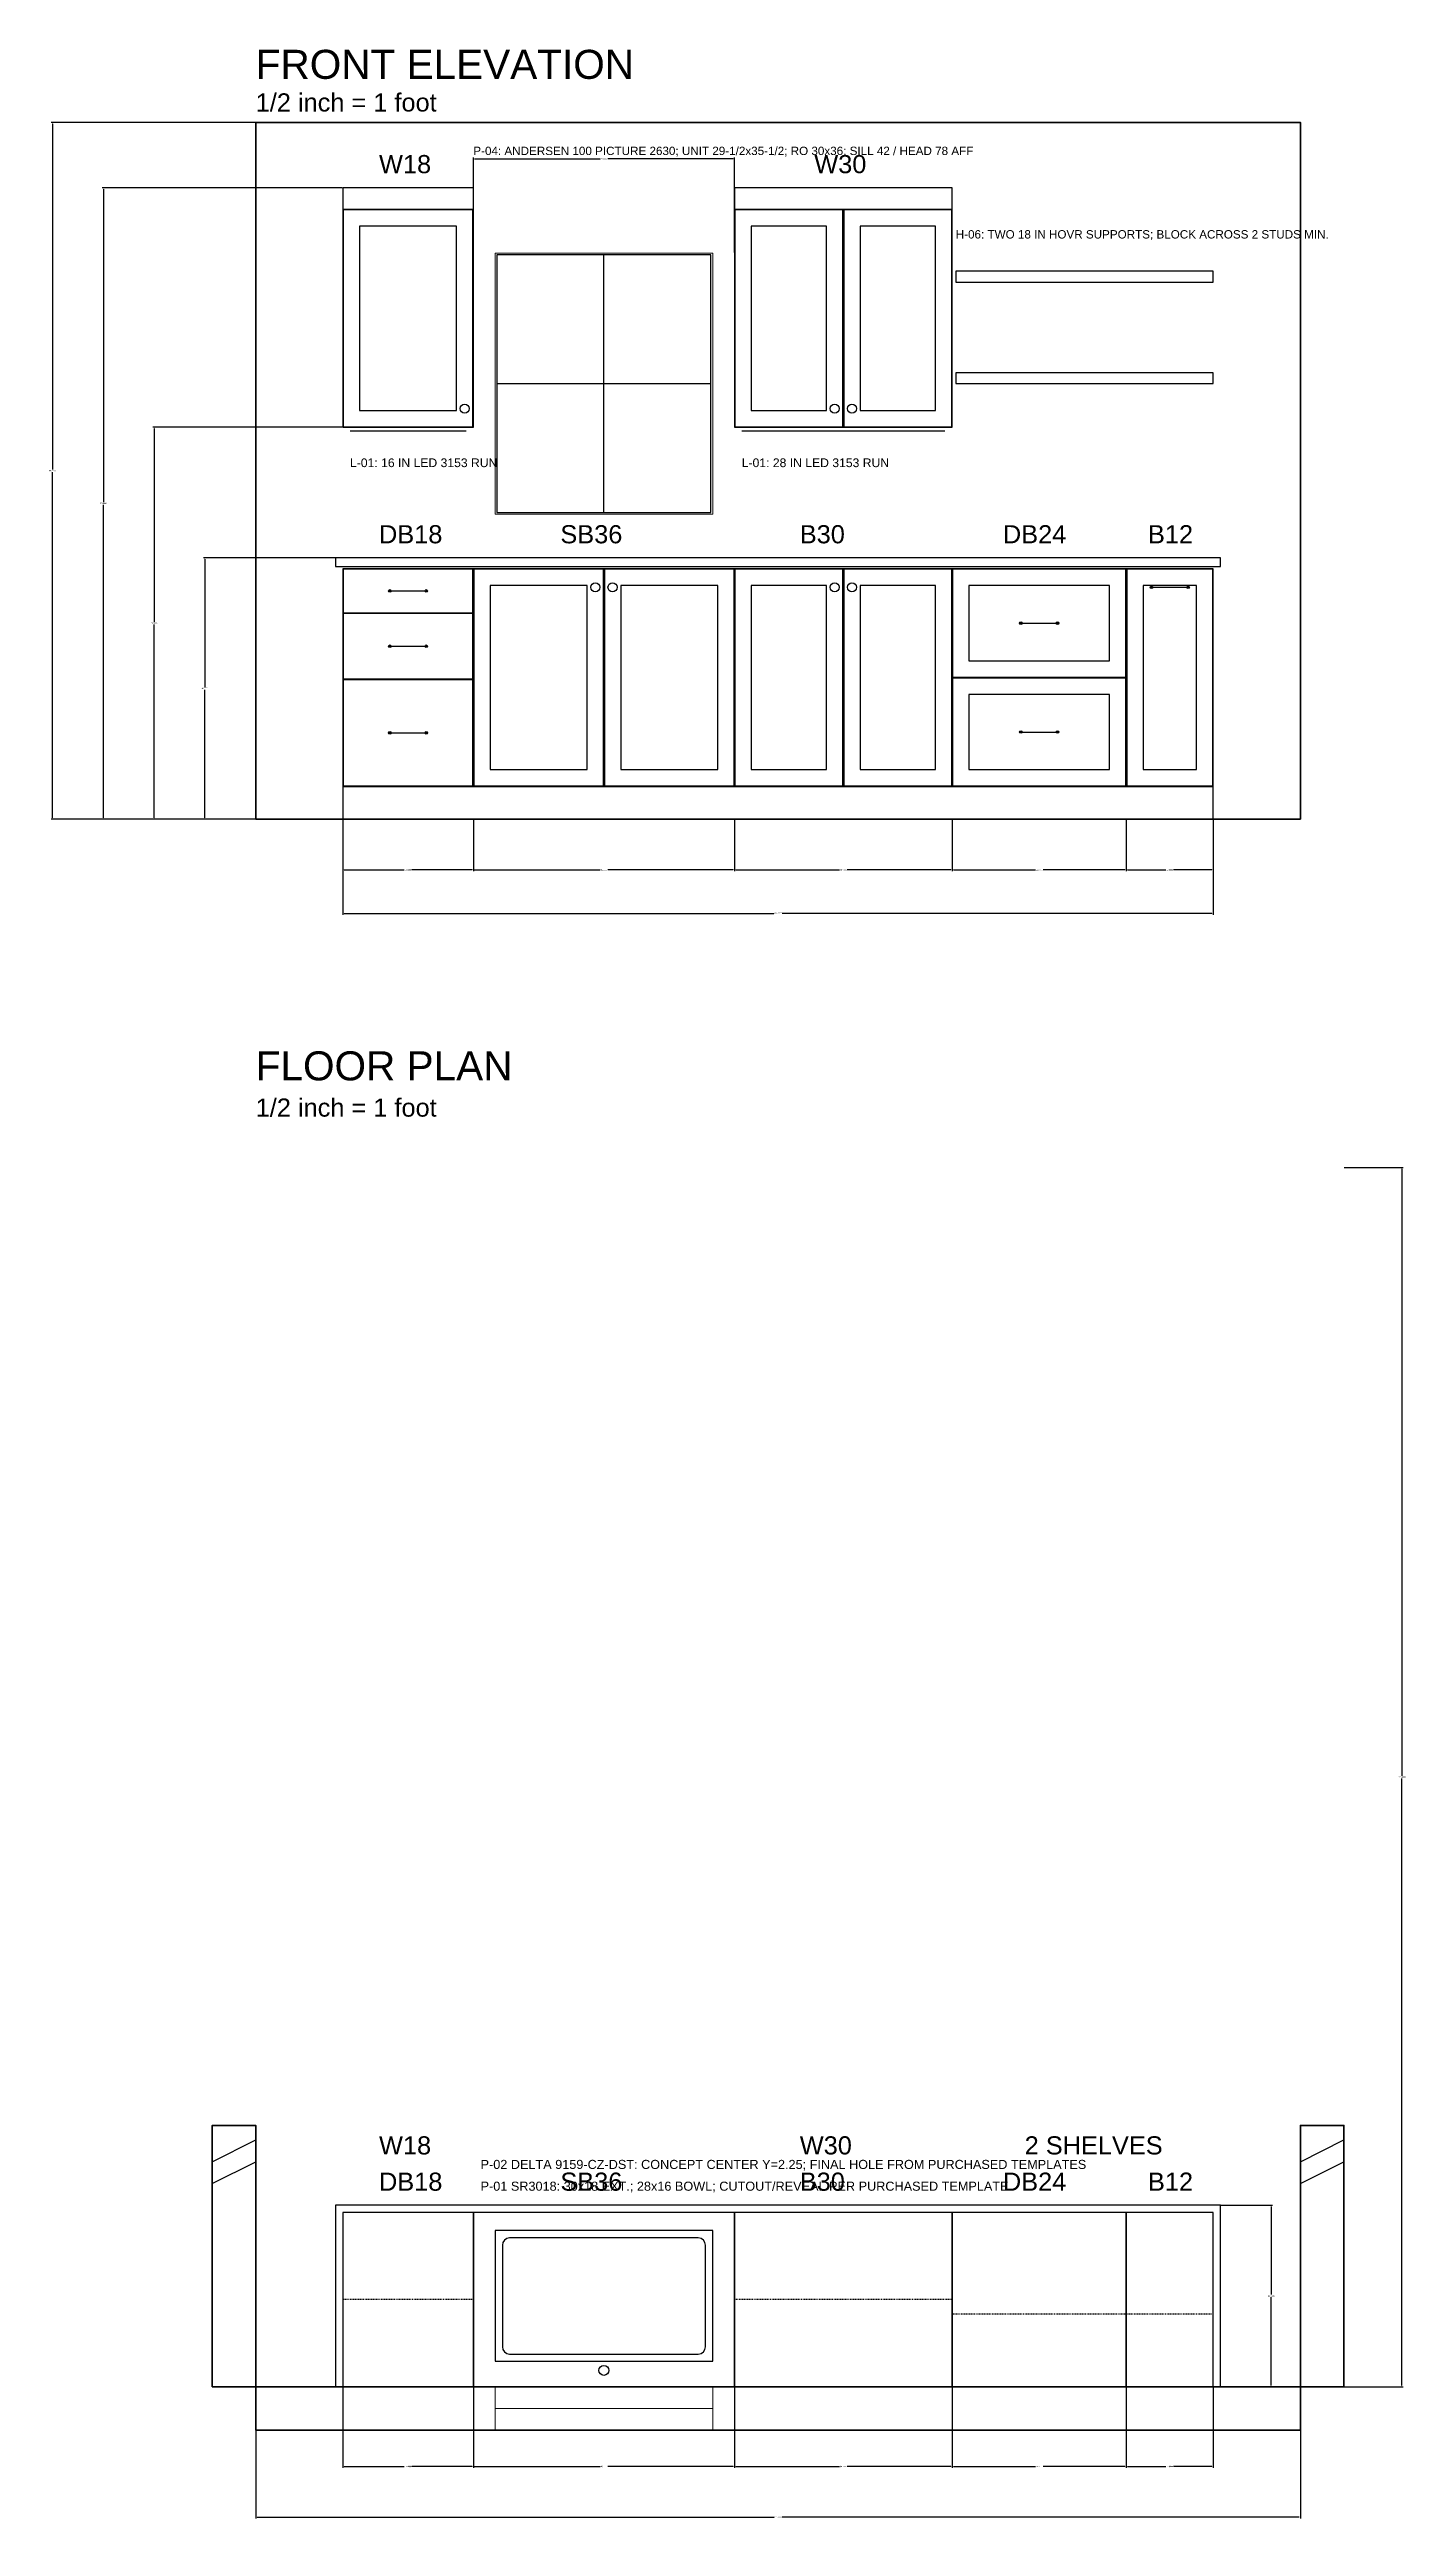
# Model space of a CAD drawing. Header units: inches. Extents: x -40 to 147, y -18 to 322.
import ezdxf

# ---------------------------------------------------------------- set-up
doc = ezdxf.new("R2010")
doc.units = ezdxf.units.IN
doc.header["$MEASUREMENT"] = 0
doc.linetypes.add('HIDDEN2', pattern=[0.1875, 0.125, -0.0625])
for name, color, linetype, lineweight in [('A-ANNO', 6, 'Continuous', 18), ('A-DIMS', 2, 'Continuous', 18), ('A-GLAZ', 4, 'Continuous', 18), ('A-WALL', 8, 'Continuous', 35), ('I-CASE', 30, 'Continuous', 30), ('I-CASE-UPPR', 32, 'HIDDEN2', 25)]:
    doc.layers.add(name, color=color, linetype=linetype, lineweight=lineweight)
doc.layers.add('BOM-COORD', color=3, linetype='Continuous')
doc.styles.get("Standard").update_dxf_attribs({"font": 'arial.ttf'})
doc.dimstyles.get("Standard").update_dxf_attribs({"dimtxt": 0.18, "dimasz": 0.18, "dimexe": 0.18, "dimexo": 0.0625, "dimgap": 0.09, "dimtad": 0, "dimtih": 1, "dimtoh": 1, "dimdec": 4, "dimzin": 0, "dimdsep": 46, "dimtxsty": 'Standard', "dimcen": 0.09, "dimadec": 0, "dimazin": 0, "dimtfac": 1, "dimtdec": 4, "dimtofl": 0, "dimtmove": 0, "dimatfit": 3, "dimfxl": 1, "dimtolj": 1, "dimtzin": 0, "dimarcsym": 0})

# ---------------------------------------------------------------- blocks, each defined once
blk = doc.blocks.new('*D1')
at = {"layer": 'A-DIMS', "color": 0, "lineweight": -2, "transparency": 16777216}
for p, q in [((-12, -0.06), (-12, -18.18)), ((132, -0.06), (132, -18.18)), ((-11.82, -18), (59.41, -18)), ((131.82, -18), (60.59, -18))]:
    blk.add_line(p, q, dxfattribs=at)
at = {"layer": 'A-DIMS', "color": 0, "transparency": 16777216}
for points in [[(-11.82, -17.97), (-11.82, -18.03), (-12, -18)], [(131.82, -17.97), (131.82, -18.03), (132, -18)]]:
    blk.add_solid(points, dxfattribs=at)
at = {"layer": 'Defpoints', "color": 0, "transparency": 16777216}
for p in [(-12, 0), (132, 0), (132, -18)]:
    blk.add_point(p, dxfattribs=at)
at = {"layer": 'A-DIMS', "color": 0, "transparency": 16777216, "insert": (60, -18), "char_height": 0.18, "attachment_point": 5}
blk.add_mtext('\\A1;144.0000', dxfattribs=at)
blk = doc.blocks.new('*D2')
at = {"layer": 'A-DIMS', "color": 0, "lineweight": -2, "transparency": 16777216}
for p, q in [((0, -0.06), (0, -11.18)), ((18, -0.06), (18, -11.18)), ((0.18, -11), (8.48, -11)), ((17.82, -11), (9.52, -11))]:
    blk.add_line(p, q, dxfattribs=at)
at = {"layer": 'A-DIMS', "color": 0, "transparency": 16777216}
for points in [[(0.18, -10.97), (0.18, -11.03), (0, -11)], [(17.82, -10.97), (17.82, -11.03), (18, -11)]]:
    blk.add_solid(points, dxfattribs=at)
at = {"layer": 'Defpoints', "color": 0, "transparency": 16777216}
for p in [(0, 0), (18, 0), (18, -11)]:
    blk.add_point(p, dxfattribs=at)
at = {"layer": 'A-DIMS', "color": 0, "transparency": 16777216, "insert": (9, -11), "char_height": 0.18, "attachment_point": 5}
blk.add_mtext('\\A1;18.0000', dxfattribs=at)
blk = doc.blocks.new('*D3')
at = {"layer": 'A-DIMS', "color": 0, "lineweight": -2, "transparency": 16777216}
for p, q in [((18, -0.06), (18, -11.18)), ((54, -0.06), (54, -11.18)), ((18.18, -11), (35.47, -11)), ((53.82, -11), (36.53, -11))]:
    blk.add_line(p, q, dxfattribs=at)
at = {"layer": 'A-DIMS', "color": 0, "transparency": 16777216}
for points in [[(18.18, -10.97), (18.18, -11.03), (18, -11)], [(53.82, -10.97), (53.82, -11.03), (54, -11)]]:
    blk.add_solid(points, dxfattribs=at)
at = {"layer": 'Defpoints', "color": 0, "transparency": 16777216}
for p in [(18, 0), (54, 0), (54, -11)]:
    blk.add_point(p, dxfattribs=at)
at = {"layer": 'A-DIMS', "color": 0, "transparency": 16777216, "insert": (36, -11), "char_height": 0.18, "attachment_point": 5}
blk.add_mtext('\\A1;36.0000', dxfattribs=at)
blk = doc.blocks.new('*D4')
at = {"layer": 'A-DIMS', "color": 0, "lineweight": -2, "transparency": 16777216}
for p, q in [((54, -0.06), (54, -11.18)), ((84, -0.06), (84, -11.18)), ((54.18, -11), (68.47, -11)), ((83.82, -11), (69.53, -11))]:
    blk.add_line(p, q, dxfattribs=at)
at = {"layer": 'A-DIMS', "color": 0, "transparency": 16777216}
for points in [[(54.18, -10.97), (54.18, -11.03), (54, -11)], [(83.82, -10.97), (83.82, -11.03), (84, -11)]]:
    blk.add_solid(points, dxfattribs=at)
at = {"layer": 'Defpoints', "color": 0, "transparency": 16777216}
for p in [(54, 0), (84, 0), (84, -11)]:
    blk.add_point(p, dxfattribs=at)
at = {"layer": 'A-DIMS', "color": 0, "transparency": 16777216, "insert": (69, -11), "char_height": 0.18, "attachment_point": 5}
blk.add_mtext('\\A1;30.0000', dxfattribs=at)
blk = doc.blocks.new('*D5')
at = {"layer": 'A-DIMS', "color": 0, "lineweight": -2, "transparency": 16777216}
for p, q in [((84, -0.06), (84, -11.18)), ((108, -0.06), (108, -11.18)), ((84.18, -11), (95.47, -11)), ((107.82, -11), (96.53, -11))]:
    blk.add_line(p, q, dxfattribs=at)
at = {"layer": 'A-DIMS', "color": 0, "transparency": 16777216}
for points in [[(84.18, -10.97), (84.18, -11.03), (84, -11)], [(107.82, -10.97), (107.82, -11.03), (108, -11)]]:
    blk.add_solid(points, dxfattribs=at)
at = {"layer": 'Defpoints', "color": 0, "transparency": 16777216}
for p in [(84, 0), (108, 0), (108, -11)]:
    blk.add_point(p, dxfattribs=at)
at = {"layer": 'A-DIMS', "color": 0, "transparency": 16777216, "insert": (96, -11), "char_height": 0.18, "attachment_point": 5}
blk.add_mtext('\\A1;24.0000', dxfattribs=at)
blk = doc.blocks.new('*D6')
at = {"layer": 'A-DIMS', "color": 0, "lineweight": -2, "transparency": 16777216}
for p, q in [((108, -0.06), (108, -11.18)), ((120, -0.06), (120, -11.18)), ((108.18, -11), (113.48, -11)), ((119.82, -11), (114.52, -11))]:
    blk.add_line(p, q, dxfattribs=at)
at = {"layer": 'A-DIMS', "color": 0, "transparency": 16777216}
for points in [[(108.18, -10.97), (108.18, -11.03), (108, -11)], [(119.82, -10.97), (119.82, -11.03), (120, -11)]]:
    blk.add_solid(points, dxfattribs=at)
at = {"layer": 'Defpoints', "color": 0, "transparency": 16777216}
for p in [(108, 0), (120, 0), (120, -11)]:
    blk.add_point(p, dxfattribs=at)
at = {"layer": 'A-DIMS', "color": 0, "transparency": 16777216, "insert": (114, -11), "char_height": 0.18, "attachment_point": 5}
blk.add_mtext('\\A1;12.0000', dxfattribs=at)
blk = doc.blocks.new('*D7')
at = {"layer": 'A-DIMS', "color": 0, "lineweight": -2, "transparency": 16777216}
for p, q in [((121.06, 25), (128.18, 25)), ((128, 24.82), (128, 12.68)), ((128, 0.18), (128, 12.32)), ((121.06, 0), (128.18, 0))]:
    blk.add_line(p, q, dxfattribs=at)
at = {"layer": 'A-DIMS', "color": 0, "transparency": 16777216}
for points in [[(127.97, 24.82), (128.03, 24.82), (128, 25)], [(127.97, 0.18), (128.03, 0.18), (128, 0)]]:
    blk.add_solid(points, dxfattribs=at)
at = {"layer": 'Defpoints', "color": 0, "transparency": 16777216}
for p in [(121, 25), (128, 25), (121, 0)]:
    blk.add_point(p, dxfattribs=at)
at = {"layer": 'A-DIMS', "color": 0, "transparency": 16777216, "insert": (128, 12.5), "char_height": 0.18, "attachment_point": 5}
blk.add_mtext('\\A1;25.0000', dxfattribs=at)
blk = doc.blocks.new('*D8')
at = {"layer": 'A-DIMS', "color": 0, "lineweight": -2, "transparency": 16777216}
for p, q in [((138.06, 168), (146.18, 168)), ((146, 167.82), (146, 84.18)), ((146, 0.18), (146, 83.82)), ((138.06, 0), (146.18, 0))]:
    blk.add_line(p, q, dxfattribs=at)
at = {"layer": 'A-DIMS', "color": 0, "transparency": 16777216}
for points in [[(145.97, 167.82), (146.03, 167.82), (146, 168)], [(145.97, 0.18), (146.03, 0.18), (146, 0)]]:
    blk.add_solid(points, dxfattribs=at)
at = {"layer": 'Defpoints', "color": 0, "transparency": 16777216}
for p in [(138, 168), (146, 168), (138, 0)]:
    blk.add_point(p, dxfattribs=at)
at = {"layer": 'A-DIMS', "color": 0, "transparency": 16777216, "insert": (146, 84), "char_height": 0.18, "attachment_point": 5}
blk.add_mtext('\\A1;168.0000', dxfattribs=at)
blk = doc.blocks.new('*D9')
at = {"layer": 'A-DIMS', "color": 0, "lineweight": -2, "transparency": 16777216}
for p, q in [((0, 215.94), (0, 208.82)), ((18, 215.94), (18, 208.82)), ((0.18, 209), (8.48, 209)), ((17.82, 209), (9.52, 209))]:
    blk.add_line(p, q, dxfattribs=at)
at = {"layer": 'A-DIMS', "color": 0, "transparency": 16777216}
for points in [[(0.18, 209.03), (0.18, 208.97), (0, 209)], [(17.82, 209.03), (17.82, 208.97), (18, 209)]]:
    blk.add_solid(points, dxfattribs=at)
at = {"layer": 'Defpoints', "color": 0, "transparency": 16777216}
for p in [(0, 216), (18, 216), (18, 209)]:
    blk.add_point(p, dxfattribs=at)
at = {"layer": 'A-DIMS', "color": 0, "transparency": 16777216, "insert": (9, 209), "char_height": 0.18, "attachment_point": 5}
blk.add_mtext('\\A1;18.0000', dxfattribs=at)
blk = doc.blocks.new('*D10')
at = {"layer": 'A-DIMS', "color": 0, "lineweight": -2, "transparency": 16777216}
for p, q in [((18, 215.94), (18, 208.82)), ((54, 215.94), (54, 208.82)), ((18.18, 209), (35.47, 209)), ((53.82, 209), (36.53, 209))]:
    blk.add_line(p, q, dxfattribs=at)
at = {"layer": 'A-DIMS', "color": 0, "transparency": 16777216}
for points in [[(18.18, 209.03), (18.18, 208.97), (18, 209)], [(53.82, 209.03), (53.82, 208.97), (54, 209)]]:
    blk.add_solid(points, dxfattribs=at)
at = {"layer": 'Defpoints', "color": 0, "transparency": 16777216}
for p in [(18, 216), (54, 216), (54, 209)]:
    blk.add_point(p, dxfattribs=at)
at = {"layer": 'A-DIMS', "color": 0, "transparency": 16777216, "insert": (36, 209), "char_height": 0.18, "attachment_point": 5}
blk.add_mtext('\\A1;36.0000', dxfattribs=at)
blk = doc.blocks.new('*D11')
at = {"layer": 'A-DIMS', "color": 0, "lineweight": -2, "transparency": 16777216}
for p, q in [((54, 215.94), (54, 208.82)), ((84, 215.94), (84, 208.82)), ((54.18, 209), (68.47, 209)), ((83.82, 209), (69.53, 209))]:
    blk.add_line(p, q, dxfattribs=at)
at = {"layer": 'A-DIMS', "color": 0, "transparency": 16777216}
for points in [[(54.18, 209.03), (54.18, 208.97), (54, 209)], [(83.82, 209.03), (83.82, 208.97), (84, 209)]]:
    blk.add_solid(points, dxfattribs=at)
at = {"layer": 'Defpoints', "color": 0, "transparency": 16777216}
for p in [(54, 216), (84, 216), (84, 209)]:
    blk.add_point(p, dxfattribs=at)
at = {"layer": 'A-DIMS', "color": 0, "transparency": 16777216, "insert": (69, 209), "char_height": 0.18, "attachment_point": 5}
blk.add_mtext('\\A1;30.0000', dxfattribs=at)
blk = doc.blocks.new('*D12')
at = {"layer": 'A-DIMS', "color": 0, "lineweight": -2, "transparency": 16777216}
for p, q in [((84, 215.94), (84, 208.82)), ((108, 215.94), (108, 208.82)), ((84.18, 209), (95.47, 209)), ((107.82, 209), (96.53, 209))]:
    blk.add_line(p, q, dxfattribs=at)
at = {"layer": 'A-DIMS', "color": 0, "transparency": 16777216}
for points in [[(84.18, 209.03), (84.18, 208.97), (84, 209)], [(107.82, 209.03), (107.82, 208.97), (108, 209)]]:
    blk.add_solid(points, dxfattribs=at)
at = {"layer": 'Defpoints', "color": 0, "transparency": 16777216}
for p in [(84, 216), (108, 216), (108, 209)]:
    blk.add_point(p, dxfattribs=at)
at = {"layer": 'A-DIMS', "color": 0, "transparency": 16777216, "insert": (96, 209), "char_height": 0.18, "attachment_point": 5}
blk.add_mtext('\\A1;24.0000', dxfattribs=at)
blk = doc.blocks.new('*D13')
at = {"layer": 'A-DIMS', "color": 0, "lineweight": -2, "transparency": 16777216}
for p, q in [((108, 215.94), (108, 208.82)), ((120, 215.94), (120, 208.82)), ((108.18, 209), (113.48, 209)), ((119.82, 209), (114.52, 209))]:
    blk.add_line(p, q, dxfattribs=at)
at = {"layer": 'A-DIMS', "color": 0, "transparency": 16777216}
for points in [[(108.18, 209.03), (108.18, 208.97), (108, 209)], [(119.82, 209.03), (119.82, 208.97), (120, 209)]]:
    blk.add_solid(points, dxfattribs=at)
at = {"layer": 'Defpoints', "color": 0, "transparency": 16777216}
for p in [(108, 216), (120, 216), (120, 209)]:
    blk.add_point(p, dxfattribs=at)
at = {"layer": 'A-DIMS', "color": 0, "transparency": 16777216, "insert": (114, 209), "char_height": 0.18, "attachment_point": 5}
blk.add_mtext('\\A1;12.0000', dxfattribs=at)
blk = doc.blocks.new('*D14')
at = {"layer": 'A-DIMS', "color": 0, "lineweight": -2, "transparency": 16777216}
for p, q in [((0, 215.94), (0, 202.82)), ((120, 215.94), (120, 202.82)), ((0.18, 203), (59.41, 203)), ((119.82, 203), (60.59, 203))]:
    blk.add_line(p, q, dxfattribs=at)
at = {"layer": 'A-DIMS', "color": 0, "transparency": 16777216}
for points in [[(0.18, 203.03), (0.18, 202.97), (0, 203)], [(119.82, 203.03), (119.82, 202.97), (120, 203)]]:
    blk.add_solid(points, dxfattribs=at)
at = {"layer": 'Defpoints', "color": 0, "transparency": 16777216}
for p in [(0, 216), (120, 216), (120, 203)]:
    blk.add_point(p, dxfattribs=at)
at = {"layer": 'A-DIMS', "color": 0, "transparency": 16777216, "insert": (60, 203), "char_height": 0.18, "attachment_point": 5}
blk.add_mtext('\\A1;120.0000', dxfattribs=at)
blk = doc.blocks.new('*D15')
at = {"layer": 'A-DIMS', "color": 0, "lineweight": -2, "transparency": 16777216}
for p, q in [((-0.06, 252), (-19.18, 252)), ((-19, 251.82), (-19, 234.18)), ((-19, 216.18), (-19, 233.82)), ((-0.06, 216), (-19.18, 216))]:
    blk.add_line(p, q, dxfattribs=at)
at = {"layer": 'A-DIMS', "color": 0, "transparency": 16777216}
for points in [[(-19.03, 251.82), (-18.97, 251.82), (-19, 252)], [(-19.03, 216.18), (-18.97, 216.18), (-19, 216)]]:
    blk.add_solid(points, dxfattribs=at)
at = {"layer": 'Defpoints', "color": 0, "transparency": 16777216}
for p in [(-19, 252), (0, 252), (0, 216)]:
    blk.add_point(p, dxfattribs=at)
at = {"layer": 'A-DIMS', "color": 0, "transparency": 16777216, "insert": (-19, 234), "char_height": 0.18, "attachment_point": 5}
blk.add_mtext('\\A1;36.0000', dxfattribs=at)
blk = doc.blocks.new('*D16')
at = {"layer": 'A-DIMS', "color": 0, "lineweight": -2, "transparency": 16777216}
for p, q in [((-0.06, 270), (-26.18, 270)), ((-26, 269.82), (-26, 243.18)), ((-26, 216.18), (-26, 242.82)), ((-0.06, 216), (-26.18, 216))]:
    blk.add_line(p, q, dxfattribs=at)
at = {"layer": 'A-DIMS', "color": 0, "transparency": 16777216}
for points in [[(-26.03, 269.82), (-25.97, 269.82), (-26, 270)], [(-26.03, 216.18), (-25.97, 216.18), (-26, 216)]]:
    blk.add_solid(points, dxfattribs=at)
at = {"layer": 'Defpoints', "color": 0, "transparency": 16777216}
for p in [(-26, 270), (0, 270), (0, 216)]:
    blk.add_point(p, dxfattribs=at)
at = {"layer": 'A-DIMS', "color": 0, "transparency": 16777216, "insert": (-26, 243), "char_height": 0.18, "attachment_point": 5}
blk.add_mtext('\\A1;54.0000', dxfattribs=at)
blk = doc.blocks.new('*D17')
at = {"layer": 'A-DIMS', "color": 0, "lineweight": -2, "transparency": 16777216}
for p, q in [((-0.06, 303), (-33.18, 303)), ((-33, 302.82), (-33, 259.68)), ((-33, 216.18), (-33, 259.32)), ((-0.06, 216), (-33.18, 216))]:
    blk.add_line(p, q, dxfattribs=at)
at = {"layer": 'A-DIMS', "color": 0, "transparency": 16777216}
for points in [[(-33.03, 302.82), (-32.97, 302.82), (-33, 303)], [(-33.03, 216.18), (-32.97, 216.18), (-33, 216)]]:
    blk.add_solid(points, dxfattribs=at)
at = {"layer": 'Defpoints', "color": 0, "transparency": 16777216}
for p in [(-33, 303), (0, 303), (0, 216)]:
    blk.add_point(p, dxfattribs=at)
at = {"layer": 'A-DIMS', "color": 0, "transparency": 16777216, "insert": (-33, 259.5), "char_height": 0.18, "attachment_point": 5}
blk.add_mtext('\\A1;87.0000', dxfattribs=at)
blk = doc.blocks.new('*D18')
at = {"layer": 'A-DIMS', "color": 0, "lineweight": -2, "transparency": 16777216}
for p, q in [((-0.06, 312), (-40.18, 312)), ((-40, 311.82), (-40, 264.18)), ((-40, 216.18), (-40, 263.82)), ((-0.06, 216), (-40.18, 216))]:
    blk.add_line(p, q, dxfattribs=at)
at = {"layer": 'A-DIMS', "color": 0, "transparency": 16777216}
for points in [[(-40.03, 311.82), (-39.97, 311.82), (-40, 312)], [(-40.03, 216.18), (-39.97, 216.18), (-40, 216)]]:
    blk.add_solid(points, dxfattribs=at)
at = {"layer": 'Defpoints', "color": 0, "transparency": 16777216}
for p in [(-40, 312), (0, 312), (0, 216)]:
    blk.add_point(p, dxfattribs=at)
at = {"layer": 'A-DIMS', "color": 0, "transparency": 16777216, "insert": (-40, 264), "char_height": 0.18, "attachment_point": 5}
blk.add_mtext('\\A1;96.0000', dxfattribs=at)
blk = doc.blocks.new('*D19')
at = {"layer": 'A-DIMS', "color": 0, "lineweight": -2, "transparency": 16777216}
for p, q in [((18, 294.06), (18, 307.18)), ((18.18, 307), (35.47, 307)), ((53.82, 307), (36.53, 307)), ((54, 294.06), (54, 307.18))]:
    blk.add_line(p, q, dxfattribs=at)
at = {"layer": 'A-DIMS', "color": 0, "transparency": 16777216}
for points in [[(18.18, 307.03), (18.18, 306.97), (18, 307)], [(53.82, 307.03), (53.82, 306.97), (54, 307)]]:
    blk.add_solid(points, dxfattribs=at)
at = {"layer": 'Defpoints', "color": 0, "transparency": 16777216}
for p in [(54, 307), (18, 294), (54, 294)]:
    blk.add_point(p, dxfattribs=at)
at = {"layer": 'A-DIMS', "color": 0, "transparency": 16777216, "insert": (36, 307), "char_height": 0.18, "attachment_point": 5}
blk.add_mtext('\\A1;36.0000', dxfattribs=at)

msp = doc.modelspace()

# ---------------------------------------------------------------- linework, layer by layer
at = {"layer": 'A-GLAZ'}
msp.add_line((21, -3), (51, -3), dxfattribs=at)
for points in [[(21, 258), (51, 258), (51, 294), (21, 294)], [(21, -6), (51, -6), (51, 0), (21, 0)]]:
    msp.add_lwpolyline(points, close=True, dxfattribs=at)
at = {"layer": 'A-WALL'}
msp.add_line((-12, 216), (132, 216), dxfattribs=at)
for points in [[(-12, 216), (132, 216), (132, 312), (-12, 312)], [(-18, 0), (-12, 0), (-12, 36), (-18, 36)], [(132, 0), (138, 0), (138, 36), (132, 36)], [(-12, -6), (132, -6), (132, 0), (-12, 0)]]:
    msp.add_lwpolyline(points, close=True, dxfattribs=at)
at = {"layer": 'BOM-COORD'}
for p, q in [((36, 258.25), (36, 293.75)), ((21.25, 276), (50.75, 276)), ((1, 269.5), (17, 269.5)), ((55, 269.5), (83, 269.5)), ((-18, 31), (-12, 34)), ((-18, 28), (-12, 31)), ((132, 31), (138, 34)), ((132, 28), (138, 31))]:
    msp.add_line(p, q, dxfattribs=at)
for points in [[(21.25, 258.25), (50.75, 258.25), (50.75, 293.75), (21.25, 293.75)], [(21, 3.5), (51, 3.5), (51, 21.5), (21, 21.5)]]:
    msp.add_lwpolyline(points, close=True, dxfattribs=at)
at = {"layer": 'I-CASE'}
for p, q in [((6.25, 247.4375), (11.75, 247.4375)), ((111.25, 247.9375), (116.75, 247.9375)), ((93.25, 243), (98.75, 243)), ((6.25, 239.8125), (11.75, 239.8125)), ((93.25, 228), (98.75, 228)), ((6.25, 227.875), (11.75, 227.875))]:
    msp.add_line(p, q, dxfattribs=at)
for points in [[(0, 300), (18, 300), (18, 303), (0, 303)], [(54, 300), (84, 300), (84, 303), (54, 303)], [(0, 270), (18, 270), (18, 300), (0, 300)], [(0.0625, 270.0625), (17.9375, 270.0625), (17.9375, 299.9375), (0.0625, 299.9375)], [(54, 270), (84, 270), (84, 300), (54, 300)], [(54.0625, 270.0625), (68.9375, 270.0625), (68.9375, 299.9375), (54.0625, 299.9375)], [(69.0625, 270.0625), (83.9375, 270.0625), (83.9375, 299.9375), (69.0625, 299.9375)], [(2.3125, 272.3125), (15.6875, 272.3125), (15.6875, 297.6875), (2.3125, 297.6875)], [(56.3125, 272.3125), (66.6875, 272.3125), (66.6875, 297.6875), (56.3125, 297.6875)], [(71.3125, 272.3125), (81.6875, 272.3125), (81.6875, 297.6875), (71.3125, 297.6875)], [(84.5, 290), (120, 290), (120, 291.5), (84.5, 291.5)], [(84.5, 276), (120, 276), (120, 277.5), (84.5, 277.5)], [(-1, 250.819), (121, 250.819), (121, 252), (-1, 252)], [(0, 220.5), (18, 220.5), (18, 250.5), (0, 250.5)], [(0.0625, 244.4375), (17.9375, 244.4375), (17.9375, 250.4375), (0.0625, 250.4375)], [(18, 220.5), (54, 220.5), (54, 250.5), (18, 250.5)], [(18.0625, 220.5625), (35.9375, 220.5625), (35.9375, 250.4375), (18.0625, 250.4375)], [(36.0625, 220.5625), (53.9375, 220.5625), (53.9375, 250.4375), (36.0625, 250.4375)], [(54, 220.5), (84, 220.5), (84, 250.5), (54, 250.5)], [(54.0625, 220.5625), (68.9375, 220.5625), (68.9375, 250.4375), (54.0625, 250.4375)], [(69.0625, 220.5625), (83.9375, 220.5625), (83.9375, 250.4375), (69.0625, 250.4375)], [(84, 220.5), (108, 220.5), (108, 250.5), (84, 250.5)], [(84.0625, 235.5625), (107.9375, 235.5625), (107.9375, 250.4375), (84.0625, 250.4375)], [(108, 220.5), (120, 220.5), (120, 250.5), (108, 250.5)], [(108.0625, 220.5625), (119.9375, 220.5625), (119.9375, 250.4375), (108.0625, 250.4375)], [(20.3125, 222.8125), (33.6875, 222.8125), (33.6875, 248.1875), (20.3125, 248.1875)], [(38.3125, 222.8125), (51.6875, 222.8125), (51.6875, 248.1875), (38.3125, 248.1875)], [(56.3125, 222.8125), (66.6875, 222.8125), (66.6875, 248.1875), (56.3125, 248.1875)], [(71.3125, 222.8125), (81.6875, 222.8125), (81.6875, 248.1875), (71.3125, 248.1875)], [(86.3125, 237.8125), (105.6875, 237.8125), (105.6875, 248.1875), (86.3125, 248.1875)], [(110.3125, 222.8125), (117.6875, 222.8125), (117.6875, 248.1875), (110.3125, 248.1875)], [(0.0625, 235.3125), (17.9375, 235.3125), (17.9375, 244.3125), (0.0625, 244.3125)], [(0.0625, 220.5625), (17.9375, 220.5625), (17.9375, 235.1875), (0.0625, 235.1875)], [(84.0625, 220.5625), (107.9375, 220.5625), (107.9375, 235.4375), (84.0625, 235.4375)], [(86.3125, 222.8125), (105.6875, 222.8125), (105.6875, 233.1875), (86.3125, 233.1875)], [(0, 216), (120, 216), (120, 220.5), (0, 220.5)], [(-1, 0), (121, 0), (121, 25), (-1, 25)], [(0, 0), (18, 0), (18, 24), (0, 24)], [(18, 0), (54, 0), (54, 24), (18, 24)], [(54, 0), (84, 0), (84, 24), (54, 24)], [(84, 0), (108, 0), (108, 24), (84, 24)], [(108, 0), (120, 0), (120, 24), (108, 24)]]:
    msp.add_lwpolyline(points, close=True, dxfattribs=at)
msp.add_lwpolyline([(23, 4.5), (49, 4.5, 0.414213562), (50, 5.5), (50, 19.5, 0.414213562), (49, 20.5), (23, 20.5, 0.414213562), (22, 19.5), (22, 5.5, 0.414213562)], format="xyb", close=True, dxfattribs=at)
for centre, radius in [((16.8125, 272.5625), 0.625), ((67.8125, 272.5625), 0.625), ((70.1875, 272.5625), 0.625), ((34.8125, 247.9375), 0.625), ((37.1875, 247.9375), 0.625), ((67.8125, 247.9375), 0.625), ((70.1875, 247.9375), 0.625), ((6.48031, 247.44), 0.18), ((11.51969, 247.44), 0.18), ((111.48031, 247.94), 0.18), ((116.51969, 247.94), 0.18), ((93.48031, 243), 0.18), ((98.51969, 243), 0.18), ((6.48031, 239.81), 0.18), ((11.51969, 239.81), 0.18), ((6.48031, 227.88), 0.18), ((11.51969, 227.88), 0.18), ((93.48031, 228), 0.18), ((98.51969, 228), 0.18), ((36, 2.25), 0.6875)]:
    msp.add_circle(centre, radius, dxfattribs=at)
at = {"layer": 'I-CASE-UPPR'}
for points in [[(0, 0), (18, 0), (18, 12), (0, 12)], [(54, 0), (84, 0), (84, 12), (54, 12)], [(84, 0), (120, 0), (120, 10), (84, 10)]]:
    msp.add_lwpolyline(points, close=True, dxfattribs=at)

# ---------------------------------------------------------------- texts
at = {"layer": 'A-ANNO'}
for s, height, p in [('FRONT ELEVATION', 4, (-12, 318)), ('1/2 inch = 1 foot', 2.5, (-12, 313.5)), ('W18', 2.5, (5, 305)), ('W30', 2.5, (65, 305)), ('DB18', 2.5, (5, 254)), ('SB36', 2.5, (30, 254)), ('B30', 2.5, (63, 254)), ('DB24', 2.5, (91, 254)), ('B12', 2.5, (111, 254)), ('FLOOR PLAN', 4, (-12, 180)), ('1/2 inch = 1 foot', 2.5, (-12, 175)), ('W18', 2.5, (5, 32)), ('W30', 2.5, (63, 32)), ('2 SHELVES', 2.5, (94, 32)), ('DB18', 2.5, (5, 27)), ('SB36', 2.5, (30, 27)), ('B30', 2.5, (63, 27)), ('DB24', 2.5, (91, 27)), ('B12', 2.5, (111, 27))]:
    msp.add_text(s, height=height, dxfattribs=at).set_placement(p)
at = {"layer": 'BOM-COORD'}
for s, height, p in [('P-04: ANDERSEN 100 PICTURE 2630; UNIT 29-1/2x35-1/2; RO 30x36; SILL 42 / HEAD 78 AFF', 1.15, (18, 307.5)), ('H-06: TWO 18 IN HOVR SUPPORTS; BLOCK ACROSS 2 STUDS MIN.', 1.15, (84.5, 296)), ('L-01: 16 IN LED 3153 RUN', 1.2, (1, 264.5)), ('L-01: 28 IN LED 3153 RUN', 1.2, (55, 264.5)), ('P-02 DELTA 9159-CZ-DST: CONCEPT CENTER Y=2.25; FINAL HOLE FROM PURCHASED TEMPLATES', 1.25, (19, 30)), ('P-01 SR3018: 30x18 EXT.; 28x16 BOWL; CUTOUT/REVEAL PER PURCHASED TEMPLATE', 1.25, (19, 27))]:
    msp.add_text(s, height=height, dxfattribs=at).set_placement(p)

# ---------------------------------------------------------------- dimensions: what is measured, and where the dimension line sits
at = {"layer": 'A-DIMS'}
for p1, p2, distance, picture, middle in [((0, 216), (0, 312), 40, '*D18', (-40, 264)), ((18, 294), (54, 294), 13, '*D19', (36, 307)), ((0, 216), (0, 303), 33, '*D17', (-33, 259.5)), ((0, 216), (0, 270), 26, '*D16', (-26, 243)), ((0, 216), (0, 252), 19, '*D15', (-19, 234)), ((0, 216), (18, 216), -7, '*D9', (9, 209)), ((0, 216), (120, 216), -13, '*D14', (60, 203)), ((18, 216), (54, 216), -7, '*D10', (36, 209)), ((54, 216), (84, 216), -7, '*D11', (69, 209)), ((84, 216), (108, 216), -7, '*D12', (96, 209)), ((108, 216), (120, 216), -7, '*D13', (114, 209)), ((138, 0), (138, 168), -8, '*D8', (146, 84)), ((121, 0), (121, 25), -7, '*D7', (128, 12.5)), ((-12, 0), (132, 0), -18, '*D1', (60, -18)), ((0, 0), (18, 0), -11, '*D2', (9, -11)), ((18, 0), (54, 0), -11, '*D3', (36, -11)), ((54, 0), (84, 0), -11, '*D4', (69, -11)), ((84, 0), (108, 0), -11, '*D5', (96, -11)), ((108, 0), (120, 0), -11, '*D6', (114, -11))]:
    dim = msp.add_aligned_dim(p1=p1, p2=p2, distance=distance, dimstyle='Standard', dxfattribs=at)
    dim.commit()
    dim.dimension.update_dxf_attribs({"geometry": picture, "text_midpoint": middle})

doc.saveas('drawing.dxf')
